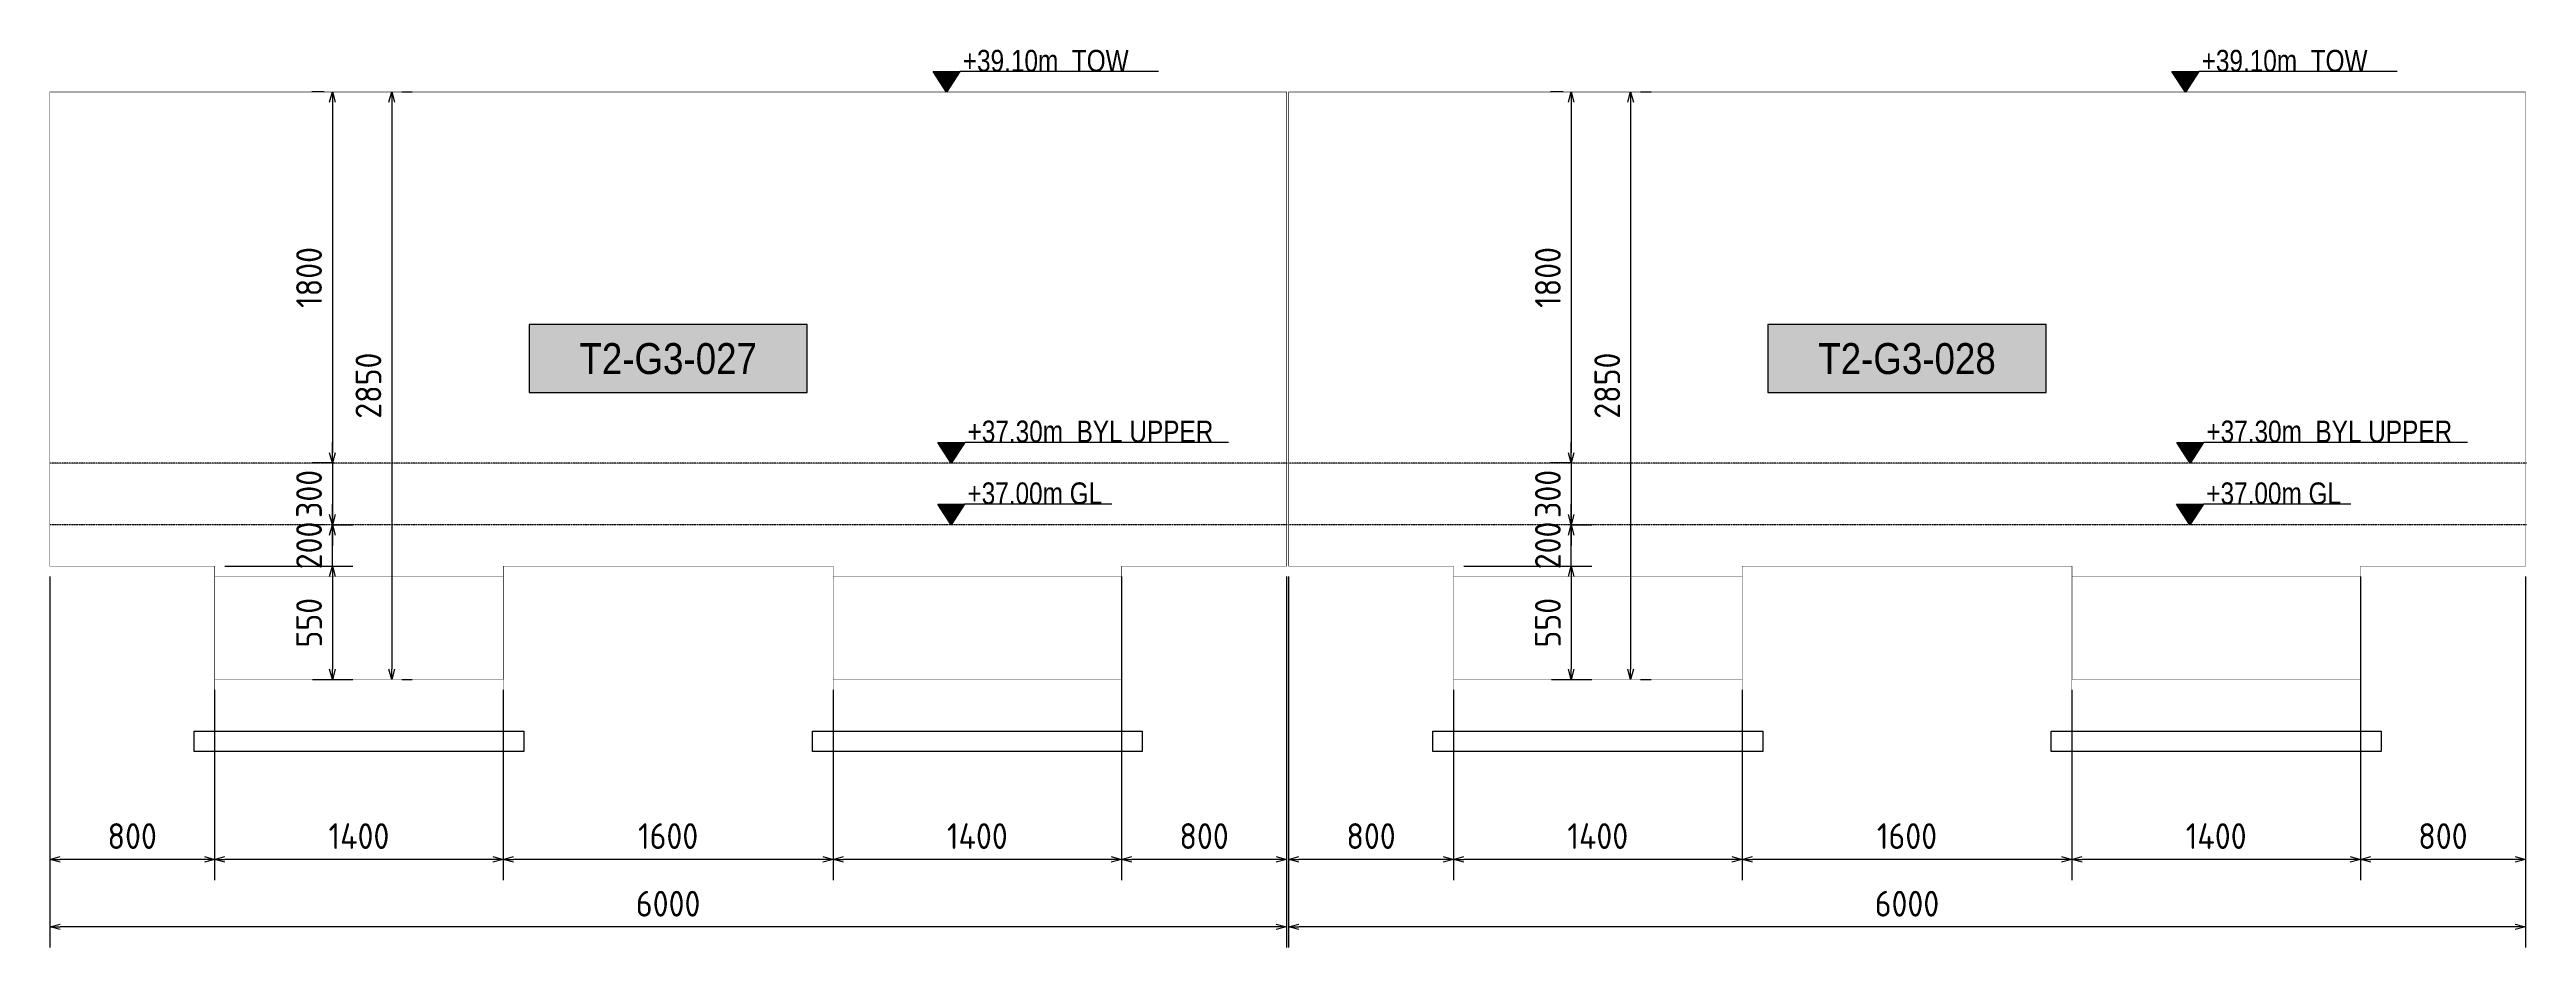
# Model space of a CAD drawing. Header units: centimetres. Extents: x -6122352 to 7132207, y -1694241 to 1947892.
# Drawn here: x 3719683 to 3731699, y 813384 to 817740 of the extents above; entities that cross this region are included whole.
import ezdxf
from ezdxf.enums import TextEntityAlignment as Align

# ---------------------------------------------------------------- set-up
doc = ezdxf.new("R2010")
doc.units = ezdxf.units.CM
doc.header["$MEASUREMENT"] = 0
doc.header["$PDMODE"] = 66
doc.header["$PDSIZE"] = 100
doc.linetypes.add('DASHED2', pattern=[0.375, 0.25, -0.125])
doc.linetypes.add('HIDDEN', pattern=[0.375, 0.25, -0.125])
for name, color, linetype in [('@MI-TYPE-01', 30, 'Continuous'), ('@MI-TYPE-02', 6, 'Continuous'), ('JML-Dimension', 1, 'Continuous'), ('PANEL-TAGS', 7, 'Continuous'), ('SECTION', 130, 'Continuous')]:
    doc.layers.add(name, color=color, linetype=linetype)
doc.styles.add('PANELTAG_STYLE', font='arial.ttf')
doc.styles.add('Schueco-BEMSTIL', font='isocpeur.ttf', dxfattribs={"width": 0.9})
doc.styles.add('txt-Pisa-std', font='arial.ttf', dxfattribs={"width": 0.8})
doc.dimstyles.new('MI- JWC-TXT-2.5 MM', dxfattribs={"dimscale": 1.5, "dimtxt": 2.5, "dimasz": 1, "dimexe": 2, "dimexo": 1, "dimgap": 1, "dimtad": 1, "dimdec": 0, "dimdsep": 46, "dimtxsty": 'Schueco-BEMSTIL', "dimblk": 'OPEN30', "dimcen": 0, "dimdle": 2, "dimclrd": 140, "dimclre": 8, "dimclrt": 40, "dimadec": 0, "dimazin": 2, "dimtfac": 1, "dimtdec": 0, "dimtix": 1, "dimtmove": 2, "dimatfit": 3, "dimldrblk": 'OPEN', "dimfxl": 2, "dimlwd": -1, "dimlwe": -1, "dimarcsym": 0})

# ---------------------------------------------------------------- blocks, each defined once
blk = doc.blocks.new('_Open30')
at = {"color": 0, "linetype": 'ByBlock', "lineweight": -2}
for p, q in [((-1, 0.27), (0, 0)), ((0, 0), (-1, -0.27)), ((0, 0), (-1, 0))]:
    blk.add_line(p, q, dxfattribs=at)
blk = doc.blocks.new('*D2953')
at = {"layer": '@MI-TYPE-01', "color": 8, "transparency": 16777216}
for p, q in [((3724884, 815184), (3724884, 813711)), ((3725684, 815184), (3725684, 813711))]:
    blk.add_line(p, q, dxfattribs=at)
at = {"layer": '@MI-TYPE-01', "color": 140, "transparency": 16777216}
blk.add_line((3725634, 813811), (3724934, 813811), dxfattribs=at)
at = {"layer": 'Defpoints', "color": 0, "transparency": 16777216}
for p in [(3724884, 815234), (3725684, 815234), (3724884, 813811)]:
    blk.add_point(p, dxfattribs=at)
at = {"layer": '@MI-TYPE-01', "color": 140, "transparency": 16777216, "xscale": 50, "yscale": 50, "zscale": 50, "rotation": 180}
blk.add_blockref('_Open30', (3724884, 813811), dxfattribs=at)
at = {"layer": '@MI-TYPE-01', "color": 140, "transparency": 16777216, "xscale": 50, "yscale": 50, "zscale": 50}
blk.add_blockref('_Open30', (3725684, 813811), dxfattribs=at)
at = {"layer": '@MI-TYPE-01', "color": 40, "transparency": 16777216, "insert": (3725284, 813924), "char_height": 125, "attachment_point": 5, "style": 'Schueco-BEMSTIL'}
blk.add_mtext('800', dxfattribs=at)
blk = doc.blocks.new('_Open')
at = {"color": 0, "linetype": 'ByBlock', "lineweight": -2}
for p, q in [((-1, 0.2), (0, 0)), ((-1, -0.2), (0, 0)), ((0, 0), (-1, 0))]:
    blk.add_line(p, q, dxfattribs=at)
blk = doc.blocks.new('*D2954')
at = {"layer": '@MI-TYPE-01', "color": 8, "transparency": 16777216}
for p, q in [((3724884, 815184), (3724884, 813711)), ((3723484, 814634), (3723484, 813711))]:
    blk.add_line(p, q, dxfattribs=at)
at = {"layer": '@MI-TYPE-01', "color": 140, "transparency": 16777216}
blk.add_line((3724834, 813811), (3723534, 813811), dxfattribs=at)
at = {"layer": 'Defpoints', "color": 0, "transparency": 16777216}
for p in [(3724884, 815234), (3723484, 814684), (3723484, 813811)]:
    blk.add_point(p, dxfattribs=at)
at = {"layer": '@MI-TYPE-01', "color": 140, "transparency": 16777216, "xscale": 50, "yscale": 50, "zscale": 50, "rotation": 180}
blk.add_blockref('_Open30', (3723484, 813811), dxfattribs=at)
at = {"layer": '@MI-TYPE-01', "color": 140, "transparency": 16777216, "xscale": 50, "yscale": 50, "zscale": 50}
blk.add_blockref('_Open30', (3724884, 813811), dxfattribs=at)
at = {"layer": '@MI-TYPE-01', "color": 40, "transparency": 16777216, "insert": (3724184, 813924), "char_height": 125, "attachment_point": 5, "style": 'Schueco-BEMSTIL'}
blk.add_mtext('1400', dxfattribs=at)
blk = doc.blocks.new('*D2955')
at = {"layer": '@MI-TYPE-01', "color": 8, "transparency": 16777216}
for p, q in [((3721884, 814634), (3721884, 813711)), ((3723484, 814634), (3723484, 813711))]:
    blk.add_line(p, q, dxfattribs=at)
at = {"layer": '@MI-TYPE-01', "color": 140, "transparency": 16777216}
blk.add_line((3723434, 813811), (3721934, 813811), dxfattribs=at)
at = {"layer": 'Defpoints', "color": 0, "transparency": 16777216}
for p in [(3721884, 814684), (3723484, 814684), (3721884, 813811)]:
    blk.add_point(p, dxfattribs=at)
at = {"layer": '@MI-TYPE-01', "color": 140, "transparency": 16777216, "xscale": 50, "yscale": 50, "zscale": 50, "rotation": 180}
blk.add_blockref('_Open30', (3721884, 813811), dxfattribs=at)
at = {"layer": '@MI-TYPE-01', "color": 140, "transparency": 16777216, "xscale": 50, "yscale": 50, "zscale": 50}
blk.add_blockref('_Open30', (3723484, 813811), dxfattribs=at)
at = {"layer": '@MI-TYPE-01', "color": 40, "transparency": 16777216, "insert": (3722684, 813924), "char_height": 125, "attachment_point": 5, "style": 'Schueco-BEMSTIL'}
blk.add_mtext('1600', dxfattribs=at)
blk = doc.blocks.new('*D2956')
at = {"layer": '@MI-TYPE-01', "color": 8, "transparency": 16777216}
for p, q in [((3720484, 814634), (3720484, 813711)), ((3721884, 814634), (3721884, 813711))]:
    blk.add_line(p, q, dxfattribs=at)
at = {"layer": '@MI-TYPE-01', "color": 140, "transparency": 16777216}
blk.add_line((3721834, 813811), (3720534, 813811), dxfattribs=at)
at = {"layer": 'Defpoints', "color": 0, "transparency": 16777216}
for p in [(3720484, 814684), (3721884, 814684), (3720484, 813811)]:
    blk.add_point(p, dxfattribs=at)
at = {"layer": '@MI-TYPE-01', "color": 140, "transparency": 16777216, "xscale": 50, "yscale": 50, "zscale": 50, "rotation": 180}
blk.add_blockref('_Open30', (3720484, 813811), dxfattribs=at)
at = {"layer": '@MI-TYPE-01', "color": 140, "transparency": 16777216, "xscale": 50, "yscale": 50, "zscale": 50}
blk.add_blockref('_Open30', (3721884, 813811), dxfattribs=at)
at = {"layer": '@MI-TYPE-01', "color": 40, "transparency": 16777216, "insert": (3721184, 813924), "char_height": 125, "attachment_point": 5, "style": 'Schueco-BEMSTIL'}
blk.add_mtext('1400', dxfattribs=at)
blk = doc.blocks.new('*D2957')
at = {"layer": '@MI-TYPE-01', "color": 8, "transparency": 16777216}
for p, q in [((3719684, 815184), (3719684, 813711)), ((3720484, 814634), (3720484, 813711))]:
    blk.add_line(p, q, dxfattribs=at)
at = {"layer": '@MI-TYPE-01', "color": 140, "transparency": 16777216}
blk.add_line((3720434, 813811), (3719734, 813811), dxfattribs=at)
at = {"layer": 'Defpoints', "color": 0, "transparency": 16777216}
for p in [(3719684, 815234), (3720484, 814684), (3719684, 813811)]:
    blk.add_point(p, dxfattribs=at)
at = {"layer": '@MI-TYPE-01', "color": 140, "transparency": 16777216, "xscale": 50, "yscale": 50, "zscale": 50, "rotation": 180}
blk.add_blockref('_Open30', (3719684, 813811), dxfattribs=at)
at = {"layer": '@MI-TYPE-01', "color": 140, "transparency": 16777216, "xscale": 50, "yscale": 50, "zscale": 50}
blk.add_blockref('_Open30', (3720484, 813811), dxfattribs=at)
at = {"layer": '@MI-TYPE-01', "color": 40, "transparency": 16777216, "insert": (3720084, 813924), "char_height": 125, "attachment_point": 5, "style": 'Schueco-BEMSTIL'}
blk.add_mtext('800', dxfattribs=at)
blk = doc.blocks.new('*D2958')
at = {"layer": '@MI-TYPE-01', "color": 8, "transparency": 16777216}
for p, q in [((3719684, 815184), (3719684, 813384)), ((3725684, 815184), (3725684, 813384))]:
    blk.add_line(p, q, dxfattribs=at)
at = {"layer": '@MI-TYPE-01', "color": 140, "transparency": 16777216}
blk.add_line((3725634, 813484), (3719734, 813484), dxfattribs=at)
at = {"layer": 'Defpoints', "color": 0, "transparency": 16777216}
for p in [(3719684, 815234), (3725684, 815234), (3719684, 813484)]:
    blk.add_point(p, dxfattribs=at)
at = {"layer": '@MI-TYPE-01', "color": 140, "transparency": 16777216, "xscale": 50, "yscale": 50, "zscale": 50, "rotation": 180}
blk.add_blockref('_Open30', (3719684, 813484), dxfattribs=at)
at = {"layer": '@MI-TYPE-01', "color": 140, "transparency": 16777216, "xscale": 50, "yscale": 50, "zscale": 50}
blk.add_blockref('_Open30', (3725684, 813484), dxfattribs=at)
at = {"layer": '@MI-TYPE-01', "color": 40, "transparency": 16777216, "insert": (3722684, 813596), "char_height": 125, "attachment_point": 5, "style": 'Schueco-BEMSTIL'}
blk.add_mtext('6000', dxfattribs=at)
blk = doc.blocks.new('T2-ELE FT')
at = {"color": 12, "linetype": 'HIDDEN', "ltscale": 5, "const_width": 2}
blk.add_lwpolyline([(30306558, 1676366), (30306558, 1676866), (30307958, 1676866), (30307958, 1676366)], dxfattribs=at)
at = {"color": 12, "ltscale": 20, "const_width": 2}
blk.add_lwpolyline([(30306558, 1676366), (30307958, 1676366), (30307958, 1676116), (30306558, 1676116)], close=True, dxfattribs=at)
at = {"color": 8, "ltscale": 20}
blk.add_lwpolyline([(30306458, 1676116), (30308058, 1676116), (30308058, 1676016), (30306458, 1676016)], close=True, dxfattribs=at)
blk = doc.blocks.new('*D2959')
at = {"layer": '@MI-TYPE-01', "color": 8, "transparency": 16777216}
for p, q in [((3721016, 817534), (3720955, 817534)), ((3721059, 815734), (3720955, 815734))]:
    blk.add_line(p, q, dxfattribs=at)
at = {"layer": '@MI-TYPE-01', "color": 140, "transparency": 16777216}
blk.add_line((3721055, 817484), (3721055, 815784), dxfattribs=at)
at = {"layer": 'Defpoints', "color": 0, "transparency": 16777216}
for p in [(3721066, 817534), (3721055, 815734), (3721109, 815734)]:
    blk.add_point(p, dxfattribs=at)
at = {"layer": '@MI-TYPE-01', "color": 140, "transparency": 16777216, "xscale": 50, "yscale": 50, "zscale": 50}
for p, rotation in [((3721055, 817534), 90), ((3721055, 815734), 270)]:
    blk.add_blockref('_Open30', p, dxfattribs=dict(at, rotation=rotation))
at = {"layer": '@MI-TYPE-01', "color": 40, "transparency": 16777216, "insert": (3720942, 816634), "char_height": 125, "attachment_point": 5, "rotation": 90, "style": 'Schueco-BEMSTIL'}
blk.add_mtext('1800', dxfattribs=at)
blk = doc.blocks.new('*D2950')
at = {"layer": '@MI-TYPE-01', "color": 140, "transparency": 16777216}
blk.add_line((3721343, 817484), (3721343, 814734), dxfattribs=at)
at = {"layer": '@MI-TYPE-01', "color": 8, "transparency": 16777216}
for p, q in [((3721392, 817534), (3721443, 817534)), ((3721392, 814684), (3721443, 814684))]:
    blk.add_line(p, q, dxfattribs=at)
at = {"layer": 'Defpoints', "color": 0, "transparency": 16777216}
for p in [(3721342, 817534), (3721342, 814684), (3721343, 814684)]:
    blk.add_point(p, dxfattribs=at)
at = {"layer": '@MI-TYPE-01', "color": 140, "transparency": 16777216, "xscale": 50, "yscale": 50, "zscale": 50}
for p, rotation in [((3721343, 817534), 90), ((3721343, 814684), 270)]:
    blk.add_blockref('_Open30', p, dxfattribs=dict(at, rotation=rotation))
at = {"layer": '@MI-TYPE-01', "color": 40, "transparency": 16777216, "insert": (3721230, 816109), "char_height": 125, "attachment_point": 5, "rotation": 90, "style": 'Schueco-BEMSTIL'}
blk.add_mtext('2850', dxfattribs=at)
blk = doc.blocks.new('*D2951')
at = {"layer": '@MI-TYPE-01', "color": 140, "transparency": 16777216}
for p, q in [((3721055, 815784), (3721055, 815834)), ((3721055, 815734), (3721055, 815434)), ((3721055, 815384), (3721055, 815334))]:
    blk.add_line(p, q, dxfattribs=at)
at = {"layer": '@MI-TYPE-01', "color": 8, "transparency": 16777216}
for p, q in [((3721016, 815734), (3720955, 815734)), ((3721063, 815434), (3721155, 815434))]:
    blk.add_line(p, q, dxfattribs=at)
at = {"layer": 'Defpoints', "color": 0, "transparency": 16777216}
for p in [(3721066, 815734), (3721013, 815434), (3721055, 815434)]:
    blk.add_point(p, dxfattribs=at)
at = {"layer": '@MI-TYPE-01', "color": 140, "transparency": 16777216, "xscale": 50, "yscale": 50, "zscale": 50}
for p, rotation in [((3721055, 815734), 270), ((3721055, 815434), 90)]:
    blk.add_blockref('_Open30', p, dxfattribs=dict(at, rotation=rotation))
at = {"layer": '@MI-TYPE-01', "color": 40, "transparency": 16777216, "insert": (3720942, 815584), "char_height": 125, "attachment_point": 5, "rotation": 90, "style": 'Schueco-BEMSTIL'}
blk.add_mtext('300', dxfattribs=at)
blk = doc.blocks.new('*D2952')
at = {"layer": '@MI-TYPE-01', "color": 8, "transparency": 16777216}
for p, q in [((3720534, 815234), (3721155, 815234)), ((3720959, 814684), (3721155, 814684))]:
    blk.add_line(p, q, dxfattribs=at)
at = {"layer": '@MI-TYPE-01', "color": 140, "transparency": 16777216}
blk.add_line((3721055, 815184), (3721055, 814734), dxfattribs=at)
at = {"layer": 'Defpoints', "color": 0, "transparency": 16777216}
for p in [(3720484, 815234), (3720909, 814684), (3721055, 814684)]:
    blk.add_point(p, dxfattribs=at)
at = {"layer": '@MI-TYPE-01', "color": 140, "transparency": 16777216, "xscale": 50, "yscale": 50, "zscale": 50}
for p, rotation in [((3721055, 815234), 90), ((3721055, 814684), 270)]:
    blk.add_blockref('_Open30', p, dxfattribs=dict(at, rotation=rotation))
at = {"layer": '@MI-TYPE-01', "color": 40, "transparency": 16777216, "insert": (3720942, 814959), "char_height": 125, "attachment_point": 5, "rotation": 90, "style": 'Schueco-BEMSTIL'}
blk.add_mtext('550', dxfattribs=at)
blk = doc.blocks.new('*U2058')
at = {"layer": 'JML-Dimension'}
h = blk.add_hatch(color=10, dxfattribs=at)
h.dxf.hatch_style = 1
h.paths.add_polyline_path([(0, 0), (-1.54, 2.37), (1.54, 2.37)])
blk.add_line((24.31, 2.37), (1.54, 2.37), dxfattribs=at)
blk.add_lwpolyline([(0, 0), (-1.54, 2.37), (1.54, 2.37), (0, 0)], dxfattribs=at)
at = {"color": 5, "style": 'txt-Pisa-std', "width": 0.8}
blk.add_attdef('+0.0', text='', height=2.5, dxfattribs=at).set_placement((1.87, 2.37), align=Align.BOTTOM_LEFT)
blk = doc.blocks.new('*U2056')
at = {"layer": 'JML-Dimension'}
h = blk.add_hatch(color=10, dxfattribs=at)
h.dxf.hatch_style = 1
h.paths.add_polyline_path([(0, 0), (-1.54, 2.37), (1.54, 2.37)])
blk.add_line((31.81, 2.37), (1.54, 2.37), dxfattribs=at)
blk.add_lwpolyline([(0, 0), (-1.54, 2.37), (1.54, 2.37), (0, 0)], dxfattribs=at)
at = {"color": 5, "style": 'txt-Pisa-std', "width": 0.8}
blk.add_attdef('+0.0', text='', height=2.5, dxfattribs=at).set_placement((1.87, 2.37), align=Align.BOTTOM_LEFT)
blk = doc.blocks.new('*U2214')
at = {"layer": 'JML-Dimension'}
h = blk.add_hatch(color=10, dxfattribs=at)
h.dxf.hatch_style = 1
h.paths.add_polyline_path([(0, 0), (-1.54, 2.37), (1.54, 2.37)])
blk.add_line((18.43, 2.37), (1.54, 2.37), dxfattribs=at)
blk.add_lwpolyline([(0, 0), (-1.54, 2.37), (1.54, 2.37), (0, 0)], dxfattribs=at)
at = {"color": 5, "style": 'txt-Pisa-std', "width": 0.8}
blk.add_attdef('+0.0', text='', height=2.5, dxfattribs=at).set_placement((1.87, 2.37), align=Align.BOTTOM_LEFT)
blk = doc.blocks.new('*D2963')
at = {"layer": '@MI-TYPE-01', "color": 8, "transparency": 16777216}
for p, q in [((3730894, 815184), (3730894, 813711)), ((3731694, 815184), (3731694, 813711))]:
    blk.add_line(p, q, dxfattribs=at)
at = {"layer": '@MI-TYPE-01', "color": 140, "transparency": 16777216}
blk.add_line((3731644, 813811), (3730944, 813811), dxfattribs=at)
at = {"layer": 'Defpoints', "color": 0, "transparency": 16777216}
for p in [(3730894, 815234), (3731694, 815234), (3730894, 813811)]:
    blk.add_point(p, dxfattribs=at)
at = {"layer": '@MI-TYPE-01', "color": 140, "transparency": 16777216, "xscale": 50, "yscale": 50, "zscale": 50, "rotation": 180}
blk.add_blockref('_Open30', (3730894, 813811), dxfattribs=at)
at = {"layer": '@MI-TYPE-01', "color": 140, "transparency": 16777216, "xscale": 50, "yscale": 50, "zscale": 50}
blk.add_blockref('_Open30', (3731694, 813811), dxfattribs=at)
at = {"layer": '@MI-TYPE-01', "color": 40, "transparency": 16777216, "insert": (3731294, 813924), "char_height": 125, "attachment_point": 5, "style": 'Schueco-BEMSTIL'}
blk.add_mtext('800', dxfattribs=at)
blk = doc.blocks.new('*D2964')
at = {"layer": '@MI-TYPE-01', "color": 8, "transparency": 16777216}
for p, q in [((3730894, 815184), (3730894, 813711)), ((3729494, 814634), (3729494, 813711))]:
    blk.add_line(p, q, dxfattribs=at)
at = {"layer": '@MI-TYPE-01', "color": 140, "transparency": 16777216}
blk.add_line((3730844, 813811), (3729544, 813811), dxfattribs=at)
at = {"layer": 'Defpoints', "color": 0, "transparency": 16777216}
for p in [(3730894, 815234), (3729494, 814684), (3729494, 813811)]:
    blk.add_point(p, dxfattribs=at)
at = {"layer": '@MI-TYPE-01', "color": 140, "transparency": 16777216, "xscale": 50, "yscale": 50, "zscale": 50, "rotation": 180}
blk.add_blockref('_Open30', (3729494, 813811), dxfattribs=at)
at = {"layer": '@MI-TYPE-01', "color": 140, "transparency": 16777216, "xscale": 50, "yscale": 50, "zscale": 50}
blk.add_blockref('_Open30', (3730894, 813811), dxfattribs=at)
at = {"layer": '@MI-TYPE-01', "color": 40, "transparency": 16777216, "insert": (3730194, 813924), "char_height": 125, "attachment_point": 5, "style": 'Schueco-BEMSTIL'}
blk.add_mtext('1400', dxfattribs=at)
blk = doc.blocks.new('*D2965')
at = {"layer": '@MI-TYPE-01', "color": 8, "transparency": 16777216}
for p, q in [((3727894, 814634), (3727894, 813711)), ((3729494, 814634), (3729494, 813711))]:
    blk.add_line(p, q, dxfattribs=at)
at = {"layer": '@MI-TYPE-01', "color": 140, "transparency": 16777216}
blk.add_line((3729444, 813811), (3727944, 813811), dxfattribs=at)
at = {"layer": 'Defpoints', "color": 0, "transparency": 16777216}
for p in [(3727894, 814684), (3729494, 814684), (3727894, 813811)]:
    blk.add_point(p, dxfattribs=at)
at = {"layer": '@MI-TYPE-01', "color": 140, "transparency": 16777216, "xscale": 50, "yscale": 50, "zscale": 50, "rotation": 180}
blk.add_blockref('_Open30', (3727894, 813811), dxfattribs=at)
at = {"layer": '@MI-TYPE-01', "color": 140, "transparency": 16777216, "xscale": 50, "yscale": 50, "zscale": 50}
blk.add_blockref('_Open30', (3729494, 813811), dxfattribs=at)
at = {"layer": '@MI-TYPE-01', "color": 40, "transparency": 16777216, "insert": (3728694, 813924), "char_height": 125, "attachment_point": 5, "style": 'Schueco-BEMSTIL'}
blk.add_mtext('1600', dxfattribs=at)
blk = doc.blocks.new('*D2966')
at = {"layer": '@MI-TYPE-01', "color": 8, "transparency": 16777216}
for p, q in [((3726494, 814634), (3726494, 813711)), ((3727894, 814634), (3727894, 813711))]:
    blk.add_line(p, q, dxfattribs=at)
at = {"layer": '@MI-TYPE-01', "color": 140, "transparency": 16777216}
blk.add_line((3727844, 813811), (3726544, 813811), dxfattribs=at)
at = {"layer": 'Defpoints', "color": 0, "transparency": 16777216}
for p in [(3726494, 814684), (3727894, 814684), (3726494, 813811)]:
    blk.add_point(p, dxfattribs=at)
at = {"layer": '@MI-TYPE-01', "color": 140, "transparency": 16777216, "xscale": 50, "yscale": 50, "zscale": 50, "rotation": 180}
blk.add_blockref('_Open30', (3726494, 813811), dxfattribs=at)
at = {"layer": '@MI-TYPE-01', "color": 140, "transparency": 16777216, "xscale": 50, "yscale": 50, "zscale": 50}
blk.add_blockref('_Open30', (3727894, 813811), dxfattribs=at)
at = {"layer": '@MI-TYPE-01', "color": 40, "transparency": 16777216, "insert": (3727194, 813924), "char_height": 125, "attachment_point": 5, "style": 'Schueco-BEMSTIL'}
blk.add_mtext('1400', dxfattribs=at)
blk = doc.blocks.new('*D2967')
at = {"layer": '@MI-TYPE-01', "color": 8, "transparency": 16777216}
for p, q in [((3725694, 815184), (3725694, 813711)), ((3726494, 814634), (3726494, 813711))]:
    blk.add_line(p, q, dxfattribs=at)
at = {"layer": '@MI-TYPE-01', "color": 140, "transparency": 16777216}
blk.add_line((3726444, 813811), (3725744, 813811), dxfattribs=at)
at = {"layer": 'Defpoints', "color": 0, "transparency": 16777216}
for p in [(3725694, 815234), (3726494, 814684), (3725694, 813811)]:
    blk.add_point(p, dxfattribs=at)
at = {"layer": '@MI-TYPE-01', "color": 140, "transparency": 16777216, "xscale": 50, "yscale": 50, "zscale": 50, "rotation": 180}
blk.add_blockref('_Open30', (3725694, 813811), dxfattribs=at)
at = {"layer": '@MI-TYPE-01', "color": 140, "transparency": 16777216, "xscale": 50, "yscale": 50, "zscale": 50}
blk.add_blockref('_Open30', (3726494, 813811), dxfattribs=at)
at = {"layer": '@MI-TYPE-01', "color": 40, "transparency": 16777216, "insert": (3726094, 813924), "char_height": 125, "attachment_point": 5, "style": 'Schueco-BEMSTIL'}
blk.add_mtext('800', dxfattribs=at)
blk = doc.blocks.new('*D2968')
at = {"layer": '@MI-TYPE-01', "color": 8, "transparency": 16777216}
for p, q in [((3725694, 815184), (3725694, 813384)), ((3731694, 815184), (3731694, 813384))]:
    blk.add_line(p, q, dxfattribs=at)
at = {"layer": '@MI-TYPE-01', "color": 140, "transparency": 16777216}
blk.add_line((3731644, 813484), (3725744, 813484), dxfattribs=at)
at = {"layer": 'Defpoints', "color": 0, "transparency": 16777216}
for p in [(3725694, 815234), (3731694, 815234), (3725694, 813484)]:
    blk.add_point(p, dxfattribs=at)
at = {"layer": '@MI-TYPE-01', "color": 140, "transparency": 16777216, "xscale": 50, "yscale": 50, "zscale": 50, "rotation": 180}
blk.add_blockref('_Open30', (3725694, 813484), dxfattribs=at)
at = {"layer": '@MI-TYPE-01', "color": 140, "transparency": 16777216, "xscale": 50, "yscale": 50, "zscale": 50}
blk.add_blockref('_Open30', (3731694, 813484), dxfattribs=at)
at = {"layer": '@MI-TYPE-01', "color": 40, "transparency": 16777216, "insert": (3728694, 813596), "char_height": 125, "attachment_point": 5, "style": 'Schueco-BEMSTIL'}
blk.add_mtext('6000', dxfattribs=at)
blk = doc.blocks.new('*D2969')
at = {"layer": '@MI-TYPE-01', "color": 8, "transparency": 16777216}
for p, q in [((3727026, 817534), (3726965, 817534)), ((3727069, 815734), (3726965, 815734))]:
    blk.add_line(p, q, dxfattribs=at)
at = {"layer": '@MI-TYPE-01', "color": 140, "transparency": 16777216}
blk.add_line((3727065, 817484), (3727065, 815784), dxfattribs=at)
at = {"layer": 'Defpoints', "color": 0, "transparency": 16777216}
for p in [(3727076, 817534), (3727065, 815734), (3727119, 815734)]:
    blk.add_point(p, dxfattribs=at)
at = {"layer": '@MI-TYPE-01', "color": 140, "transparency": 16777216, "xscale": 50, "yscale": 50, "zscale": 50}
for p, rotation in [((3727065, 817534), 90), ((3727065, 815734), 270)]:
    blk.add_blockref('_Open30', p, dxfattribs=dict(at, rotation=rotation))
at = {"layer": '@MI-TYPE-01', "color": 40, "transparency": 16777216, "insert": (3726952, 816634), "char_height": 125, "attachment_point": 5, "rotation": 90, "style": 'Schueco-BEMSTIL'}
blk.add_mtext('1800', dxfattribs=at)
blk = doc.blocks.new('*D2960')
at = {"layer": '@MI-TYPE-01', "color": 140, "transparency": 16777216}
blk.add_line((3727353, 817484), (3727353, 814734), dxfattribs=at)
at = {"layer": '@MI-TYPE-01', "color": 8, "transparency": 16777216}
for p, q in [((3727402, 817534), (3727453, 817534)), ((3727402, 814684), (3727453, 814684))]:
    blk.add_line(p, q, dxfattribs=at)
at = {"layer": 'Defpoints', "color": 0, "transparency": 16777216}
for p in [(3727352, 817534), (3727352, 814684), (3727353, 814684)]:
    blk.add_point(p, dxfattribs=at)
at = {"layer": '@MI-TYPE-01', "color": 140, "transparency": 16777216, "xscale": 50, "yscale": 50, "zscale": 50}
for p, rotation in [((3727353, 817534), 90), ((3727353, 814684), 270)]:
    blk.add_blockref('_Open30', p, dxfattribs=dict(at, rotation=rotation))
at = {"layer": '@MI-TYPE-01', "color": 40, "transparency": 16777216, "insert": (3727240, 816109), "char_height": 125, "attachment_point": 5, "rotation": 90, "style": 'Schueco-BEMSTIL'}
blk.add_mtext('2850', dxfattribs=at)
blk = doc.blocks.new('*D2961')
at = {"layer": '@MI-TYPE-01', "color": 140, "transparency": 16777216}
for p, q in [((3727065, 815784), (3727065, 815834)), ((3727065, 815734), (3727065, 815434)), ((3727065, 815384), (3727065, 815334))]:
    blk.add_line(p, q, dxfattribs=at)
at = {"layer": '@MI-TYPE-01', "color": 8, "transparency": 16777216}
for p, q in [((3727026, 815734), (3726965, 815734)), ((3727073, 815434), (3727165, 815434))]:
    blk.add_line(p, q, dxfattribs=at)
at = {"layer": 'Defpoints', "color": 0, "transparency": 16777216}
for p in [(3727076, 815734), (3727023, 815434), (3727065, 815434)]:
    blk.add_point(p, dxfattribs=at)
at = {"layer": '@MI-TYPE-01', "color": 140, "transparency": 16777216, "xscale": 50, "yscale": 50, "zscale": 50}
for p, rotation in [((3727065, 815734), 270), ((3727065, 815434), 90)]:
    blk.add_blockref('_Open30', p, dxfattribs=dict(at, rotation=rotation))
at = {"layer": '@MI-TYPE-01', "color": 40, "transparency": 16777216, "insert": (3726952, 815584), "char_height": 125, "attachment_point": 5, "rotation": 90, "style": 'Schueco-BEMSTIL'}
blk.add_mtext('300', dxfattribs=at)
blk = doc.blocks.new('*D2962')
at = {"layer": '@MI-TYPE-01', "color": 8, "transparency": 16777216}
for p, q in [((3726544, 815234), (3727165, 815234)), ((3726969, 814684), (3727165, 814684))]:
    blk.add_line(p, q, dxfattribs=at)
at = {"layer": '@MI-TYPE-01', "color": 140, "transparency": 16777216}
blk.add_line((3727065, 815184), (3727065, 814734), dxfattribs=at)
at = {"layer": 'Defpoints', "color": 0, "transparency": 16777216}
for p in [(3726494, 815234), (3726919, 814684), (3727065, 814684)]:
    blk.add_point(p, dxfattribs=at)
at = {"layer": '@MI-TYPE-01', "color": 140, "transparency": 16777216, "xscale": 50, "yscale": 50, "zscale": 50}
for p, rotation in [((3727065, 815234), 90), ((3727065, 814684), 270)]:
    blk.add_blockref('_Open30', p, dxfattribs=dict(at, rotation=rotation))
at = {"layer": '@MI-TYPE-01', "color": 40, "transparency": 16777216, "insert": (3726952, 814959), "char_height": 125, "attachment_point": 5, "rotation": 90, "style": 'Schueco-BEMSTIL'}
blk.add_mtext('550', dxfattribs=at)
blk = doc.blocks.new('*D2981')
at = {"layer": '@MI-TYPE-01', "color": 140, "transparency": 16777216}
for p, q in [((3727065, 815484), (3727065, 815534)), ((3727065, 815234), (3727065, 815434)), ((3727065, 815184), (3727065, 815134))]:
    blk.add_line(p, q, dxfattribs=at)
at = {"layer": '@MI-TYPE-01', "color": 8, "transparency": 16777216}
for p, q in [((3727115, 815434), (3727165, 815434)), ((3726544, 815234), (3727165, 815234))]:
    blk.add_line(p, q, dxfattribs=at)
at = {"layer": 'Defpoints', "color": 0, "transparency": 16777216}
for p in [(3727065, 815434), (3727065, 815434), (3726494, 815234)]:
    blk.add_point(p, dxfattribs=at)
at = {"layer": '@MI-TYPE-01', "color": 140, "transparency": 16777216, "xscale": 50, "yscale": 50, "zscale": 50}
for p, rotation in [((3727065, 815434), 270), ((3727065, 815234), 90)]:
    blk.add_blockref('_Open30', p, dxfattribs=dict(at, rotation=rotation))
at = {"layer": '@MI-TYPE-01', "color": 40, "transparency": 16777216, "insert": (3726952, 815334), "char_height": 125, "attachment_point": 5, "rotation": 90, "style": 'Schueco-BEMSTIL'}
blk.add_mtext('200', dxfattribs=at)
blk = doc.blocks.new('*D2982')
at = {"layer": '@MI-TYPE-01', "color": 8, "transparency": 16777216}
for p, q in [((3721013, 815434), (3720955, 815434)), ((3720534, 815234), (3721155, 815234))]:
    blk.add_line(p, q, dxfattribs=at)
at = {"layer": '@MI-TYPE-01', "color": 140, "transparency": 16777216}
for p, q in [((3721055, 815484), (3721055, 815534)), ((3721055, 815234), (3721055, 815434)), ((3721055, 815184), (3721055, 815134))]:
    blk.add_line(p, q, dxfattribs=at)
at = {"layer": 'Defpoints', "color": 0, "transparency": 16777216}
for p in [(3721055, 815434), (3721063, 815434), (3720484, 815234)]:
    blk.add_point(p, dxfattribs=at)
at = {"layer": '@MI-TYPE-01', "color": 140, "transparency": 16777216, "xscale": 50, "yscale": 50, "zscale": 50}
for p, rotation in [((3721055, 815434), 270), ((3721055, 815234), 90)]:
    blk.add_blockref('_Open30', p, dxfattribs=dict(at, rotation=rotation))
at = {"layer": '@MI-TYPE-01', "color": 40, "transparency": 16777216, "insert": (3720942, 815334), "char_height": 125, "attachment_point": 5, "rotation": 90, "style": 'Schueco-BEMSTIL'}
blk.add_mtext('200', dxfattribs=at)
blk = doc.blocks.new('PANELTAG')
at = {"layer": 'PANEL-TAGS', "color": 1}
blk.add_lwpolyline([(-13.5, -3.3), (13.5, -3.3), (13.5, 3.3), (-13.5, 3.3)], close=True, dxfattribs=at)
at = {"layer": 'PANEL-TAGS', "color": 40, "true_color": 0xffd700}
blk.add_solid([(-13.5, -3.3), (13.5, -3.3), (-13.5, 3.3), (13.5, 3.3)], dxfattribs=at)
at = {"layer": 'PANEL-TAGS', "color": 5, "style": 'PANELTAG_STYLE', "width": 0.85}
blk.add_attdef('TAGNO', text='', height=3, dxfattribs=at).set_placement((0, 0), align=Align.MIDDLE)

msp = doc.modelspace()

# ---------------------------------------------------------------- linework, layer by layer
at = {"layer": '@MI-TYPE-01', "const_width": 2.5}
for points in [[(3725684.25217, 817533.57191), (3719684.25217, 817533.57191), (3719684.25217, 815233.57195), (3720484.25217, 815233.57195), (3720484.25217, 814683.57195), (3721884.25217, 814683.57195), (3721884.25217, 815233.57195), (3723484.25217, 815233.57195), (3723484.25217, 814683.57195), (3724884.25217, 814683.57195), (3724884.25217, 815233.57195), (3725684.25217, 815233.57195)], [(3731694.25217, 817533.57191), (3725694.25217, 817533.57191), (3725694.25217, 815233.57195), (3726494.25217, 815233.57195), (3726494.25217, 814683.57195), (3727894.25217, 814683.57195), (3727894.25217, 815233.57195), (3729494.25217, 815233.57195), (3729494.25217, 814683.57195), (3730894.25217, 814683.57195), (3730894.25217, 815233.57195), (3731694.25217, 815233.57195)]]:
    msp.add_lwpolyline(points, close=True, dxfattribs=at)
at = {"layer": '@MI-TYPE-02', "color": 160, "linetype": 'DASHED2', "ltscale": 5}
for points in [[(3725689.25217, 815733.57195), (3719684.25217, 815733.57195)], [(3731699.25217, 815733.57195), (3725694.25217, 815733.57195)], [(3725689.25217, 815433.57195), (3719684.25217, 815433.57195)], [(3731699.25217, 815433.57195), (3725694.25217, 815433.57195)]]:
    msp.add_lwpolyline(points, dxfattribs=at)

# ---------------------------------------------------------------- block references
at = {"color": 2}
for p in [(-26586073.9094, -861682.30181), (-26583073.9094, -861682.30181), (-26580063.9094, -861682.30181), (-26577063.9094, -861682.30181)]:
    msp.add_blockref('T2-ELE FT', p, dxfattribs=at)
at = {"layer": 'PANEL-TAGS'}
ref = msp.add_blockref('PANELTAG', (3722684.25217, 816240.51456), dxfattribs=dict(at, xscale=50, yscale=50, zscale=50))
ref.add_attrib('TAGNO', 'T2-G3-027', dxfattribs={"color": 5, "height": 150, "style": 'PANELTAG_STYLE', "width": 0.85}).set_placement((3722684.25217, 816240.51456), align=Align.MIDDLE_CENTER)
ref = msp.add_blockref('PANELTAG', (3728694.25217, 816240.51456), dxfattribs=dict(at, xscale=50, yscale=50, zscale=50))
ref.add_attrib('TAGNO', 'T2-G3-028', dxfattribs={"color": 5, "height": 150, "style": 'PANELTAG_STYLE', "width": 0.85}).set_placement((3728694.25217, 816240.51456), align=Align.MIDDLE_CENTER)
at = {"layer": 'SECTION', "color": 6}
ref = msp.add_blockref('*U2058', (3724034.40173, 817532.08585), dxfattribs=dict(at, xscale=42.30147098076819, yscale=42.30147098076819, zscale=42.30147098076819))
ref.add_attrib('+0.0', '+39.10m  TOW', (3724113.53038, 817632.34292), dxfattribs={"layer": 'JML-Dimension', "color": 5, "height": 105.7536775, "style": 'txt-Pisa-std', "width": 0.8})
ref = msp.add_blockref('*U2058', (3730044.40173, 817532.08585), dxfattribs=dict(at, xscale=42.30147098076819, yscale=42.30147098076819, zscale=42.30147098076819))
ref.add_attrib('+0.0', '+39.10m  TOW', (3730123.53038, 817632.34292), dxfattribs={"layer": 'JML-Dimension', "color": 5, "height": 105.7536775, "style": 'txt-Pisa-std', "width": 0.8})
ref = msp.add_blockref('*U2056', (3724057.5018, 815733.57195), dxfattribs=dict(at, xscale=42.30147098076819, yscale=42.30147098076819, zscale=42.30147098076819))
ref.add_attrib('+0.0', '+37.30m  BYL UPPER', (3724136.63045, 815833.82902), dxfattribs={"layer": 'JML-Dimension', "color": 5, "height": 105.7536775, "style": 'txt-Pisa-std', "width": 0.8})
ref = msp.add_blockref('*U2056', (3730067.5018, 815733.57195), dxfattribs=dict(at, xscale=42.30147098076819, yscale=42.30147098076819, zscale=42.30147098076819))
ref.add_attrib('+0.0', '+37.30m  BYL UPPER', (3730146.63045, 815833.82902), dxfattribs={"layer": 'JML-Dimension', "color": 5, "height": 105.7536775, "style": 'txt-Pisa-std', "width": 0.8})
ref = msp.add_blockref('*U2214', (3724056.9618, 815433.57195), dxfattribs=dict(at, xscale=42.30147098076819, yscale=42.30147098076819, zscale=42.30147098076819))
ref.add_attrib('+0.0', '+37.00m GL', (3724136.09045, 815533.90115), dxfattribs={"layer": 'JML-Dimension', "color": 5, "height": 105.753677, "style": 'txt-Pisa-std', "width": 0.8})
ref = msp.add_blockref('*U2214', (3730066.9618, 815433.57195), dxfattribs=dict(at, xscale=42.30147098076819, yscale=42.30147098076819, zscale=42.30147098076819))
ref.add_attrib('+0.0', '+37.00m GL', (3730146.09045, 815533.90115), dxfattribs={"layer": 'JML-Dimension', "color": 5, "height": 105.753677, "style": 'txt-Pisa-std', "width": 0.8})

# ---------------------------------------------------------------- dimensions: what is measured, and where the dimension line sits
at = {"layer": '@MI-TYPE-01'}
for base, p1, p2, picture, middle in [((3721054.51285, 815733.57195), (3721066.35168, 817533.57191), (3721109.15818, 815733.57195), '*D2959', (3720942.01285, 816633.57193)), ((3721342.79509, 814683.57195), (3721342.04666, 817533.57191), (3721342.04666, 814683.57195), '*D2950', (3721230.29509, 816108.57193)), ((3727064.51285, 815733.57195), (3727076.35168, 817533.57191), (3727119.15818, 815733.57195), '*D2969', (3726952.01285, 816633.57193)), ((3727352.79509, 814683.57195), (3727352.04666, 817533.57191), (3727352.04666, 814683.57195), '*D2960', (3727240.29509, 816108.57193)), ((3721054.51285, 815433.57195), (3721066.35168, 815733.57195), (3721012.77912, 815433.57195), '*D2951', (3720942.01285, 815583.57195)), ((3727064.51285, 815433.57195), (3727076.35168, 815733.57195), (3727022.77912, 815433.57195), '*D2961', (3726952.01285, 815583.57195)), ((3721054.51285, 815433.57195), (3720484.25217, 815233.57195), (3721062.77912, 815433.57195), '*D2982', (3720942.01285, 815333.57195)), ((3727064.51285, 815433.57195), (3726494.25217, 815233.57195), (3727064.51285, 815433.57195), '*D2981', (3726952.01285, 815333.57195)), ((3721054.51285, 814683.57195), (3720484.25217, 815233.57195), (3720908.829, 814683.57195), '*D2952', (3720942.01285, 814958.57195)), ((3727064.51285, 814683.57195), (3726494.25217, 815233.57195), (3726918.829, 814683.57195), '*D2962', (3726952.01285, 814958.57195))]:
    dim = msp.add_linear_dim(base=base, p1=p1, p2=p2, angle=90, dimstyle='MI- JWC-TXT-2.5 MM', dxfattribs=at)
    dim.commit()
    dim.dimension.update_dxf_attribs({"geometry": picture, "text_midpoint": middle})
for base, p1, p2, picture, middle in [((3719684.25217, 813811.21948), (3720484.25217, 814683.57195), (3719684.25217, 815233.57195), '*D2957', (3720084.25217, 813811.21948)), ((3719684.25217, 813483.74685), (3725684.25217, 815233.57195), (3719684.25217, 815233.57195), '*D2958', (3722684.25217, 813483.74685)), ((3723484.25217, 813811.21948), (3724884.25217, 815233.57195), (3723484.25217, 814683.57195), '*D2954', (3724184.25217, 813811.21948)), ((3724884.25217, 813811.21948), (3725684.25217, 815233.57195), (3724884.25217, 815233.57195), '*D2953', (3725284.25217, 813811.21948)), ((3725694.25217, 813811.21948), (3726494.25217, 814683.57195), (3725694.25217, 815233.57195), '*D2967', (3726094.25217, 813811.21948)), ((3725694.25217, 813483.74685), (3731694.25217, 815233.57195), (3725694.25217, 815233.57195), '*D2968', (3728694.25217, 813483.74685)), ((3729494.25217, 813811.21948), (3730894.25217, 815233.57195), (3729494.25217, 814683.57195), '*D2964', (3730194.25217, 813811.21948)), ((3730894.25217, 813811.21948), (3731694.25217, 815233.57195), (3730894.25217, 815233.57195), '*D2963', (3731294.25217, 813811.21948)), ((3720484.25217, 813811.21948), (3721884.25217, 814683.57195), (3720484.25217, 814683.57195), '*D2956', (3721184.25217, 813811.21948)), ((3721884.25217, 813811.21948), (3723484.25217, 814683.57195), (3721884.25217, 814683.57195), '*D2955', (3722684.25217, 813811.21948)), ((3726494.25217, 813811.21948), (3727894.25217, 814683.57195), (3726494.25217, 814683.57195), '*D2966', (3727194.25217, 813811.21948)), ((3727894.25217, 813811.21948), (3729494.25217, 814683.57195), (3727894.25217, 814683.57195), '*D2965', (3728694.25217, 813811.21948))]:
    dim = msp.add_linear_dim(base=base, p1=p1, p2=p2, angle=180, dimstyle='MI- JWC-TXT-2.5 MM', dxfattribs=at)
    dim.commit()
    dim.dimension.update_dxf_attribs({"geometry": picture, "text_midpoint": middle, "dimtype": 160})

doc.saveas('drawing.dxf')
